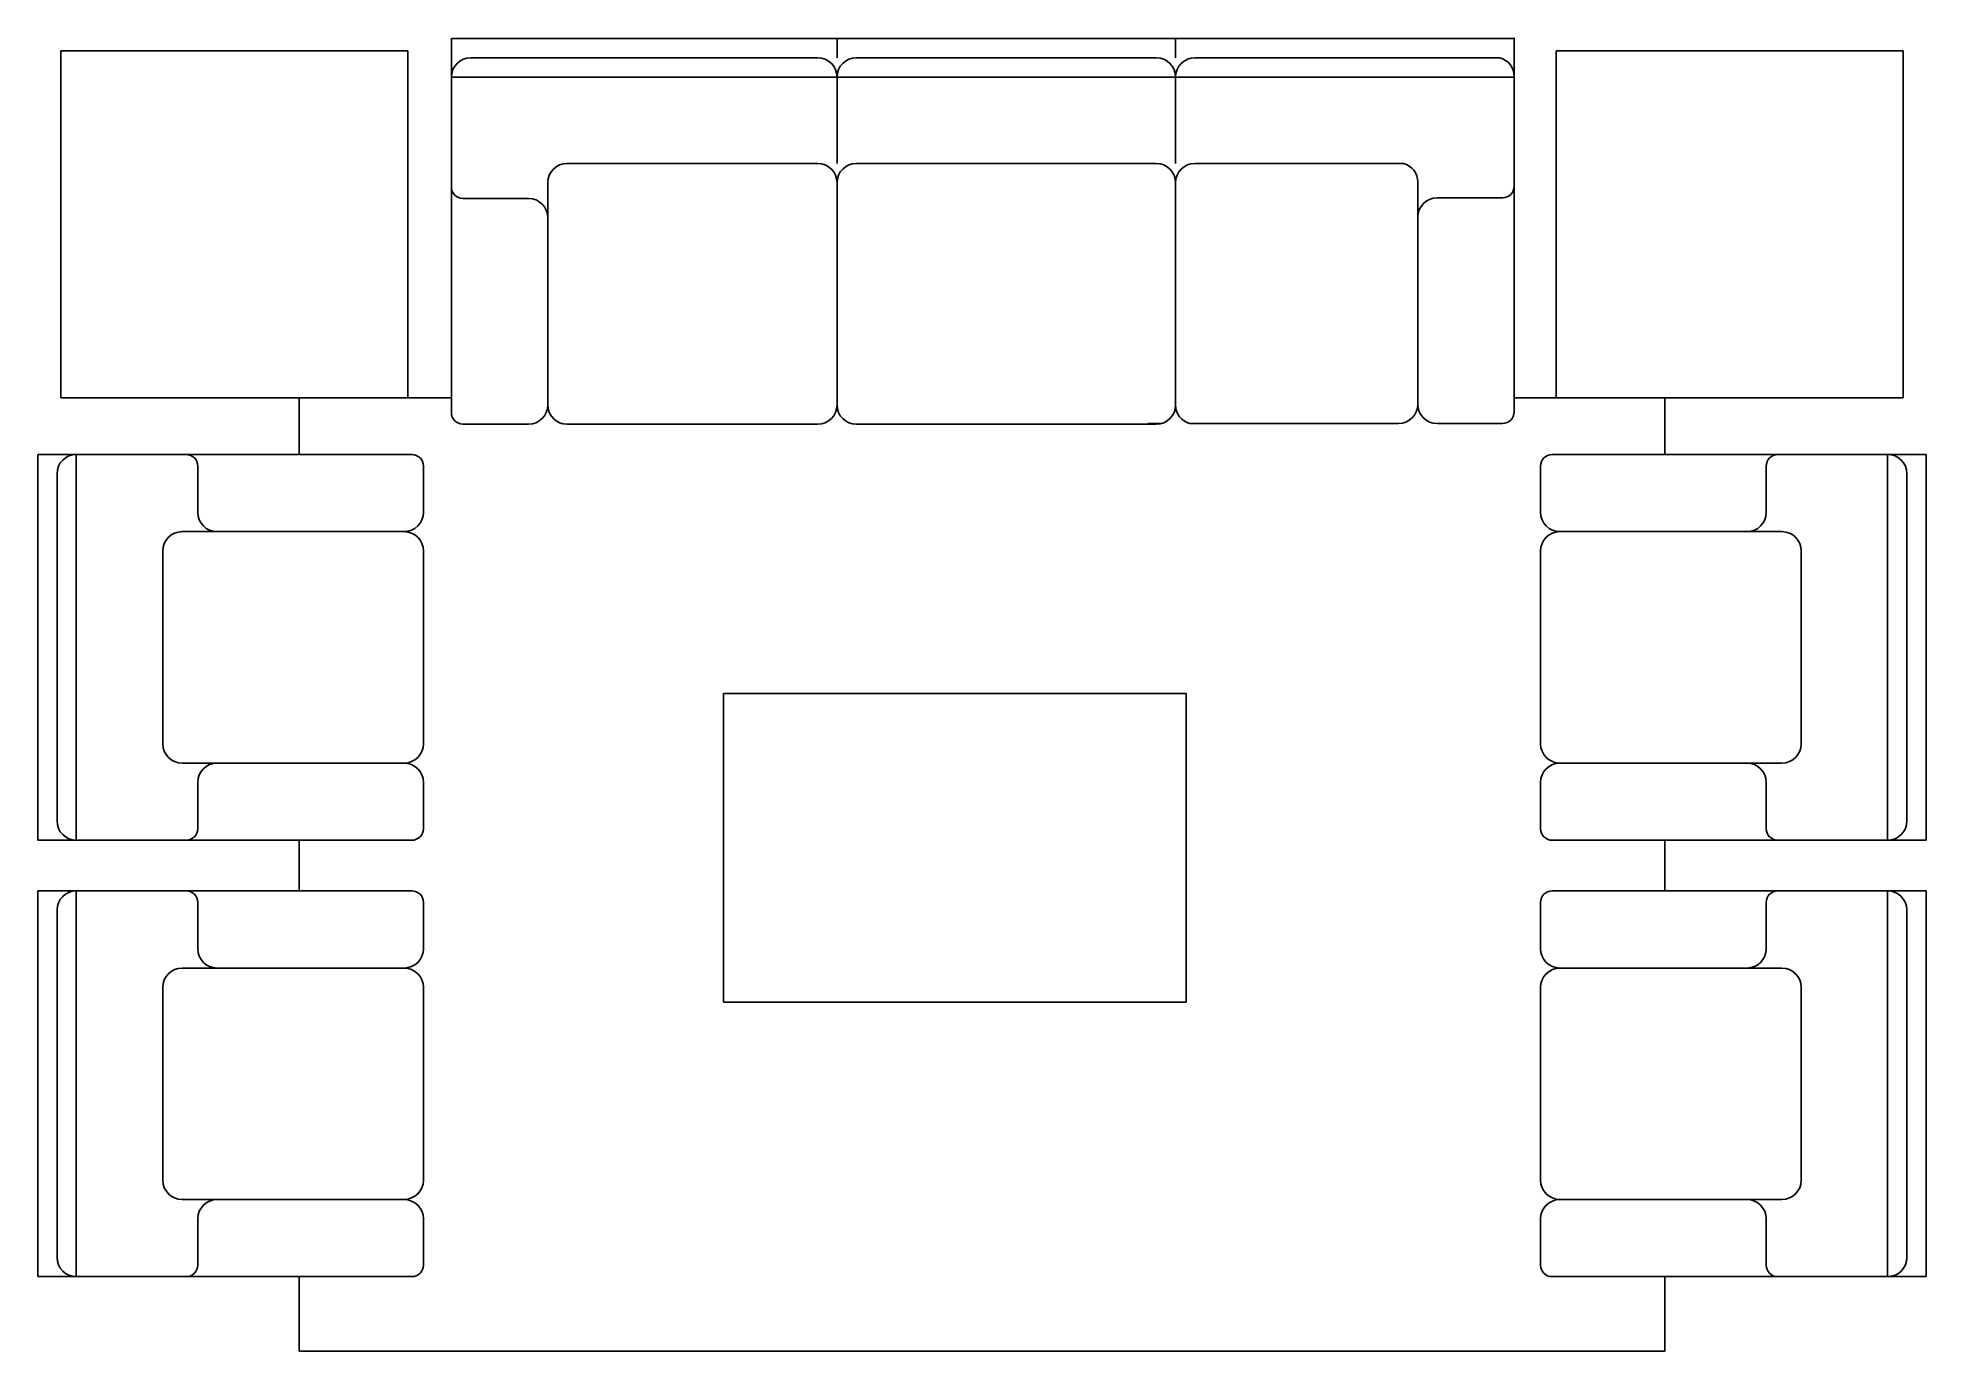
# Model space of a CAD drawing. Extents: x -0.06 to 4.84, y -3.37 to 0.03.
import ezdxf

# ---------------------------------------------------------------- set-up
doc = ezdxf.new("R2010")
doc.units = 0
doc.header["$MEASUREMENT"] = 0
doc.layers.add('A-MOBILIA', color=2, linetype='CONTINUOUS')

msp = doc.modelspace()

# ---------------------------------------------------------------- linework, layer by layer
at = {"layer": 'A-MOBILIA'}
for p, q in [((0.9, 0), (0, 0)), ((0, 0), (0, -0.9)), ((0.9, -0.9), (0.9, 0)), ((1.0131, 0.0318), (2.0131, 0.0318)), ((1.0131, -0.0682), (1.0131, 0.0318)), ((3.769, 0.0318), (2.0131, 0.0318)), ((2.0131, -0.0182), (2.0131, 0.0318)), ((2.0131, -0.0182), (2.0131, 0.0318)), ((2.891, -0.0182), (2.891, 0.0318)), ((2.891, -0.0182), (2.891, 0.0318)), ((3.769, -0.0665), (3.769, 0.0335)), ((3.8781, -0.9), (3.8781, 0)), ((3.8781, 0), (4.7781, 0)), ((4.7781, 0), (4.7781, -0.9)), ((1.0631, -0.0182), (1.9631, -0.0182)), ((2.0631, -0.0182), (2.841, -0.0182)), ((2.941, -0.0182), (3.7318, -0.0182)), ((1.0131, -0.353), (1.0131, -0.0682)), ((2.0131, -0.2923), (2.0131, -0.0682)), ((2.0131, -0.2923), (2.0131, -0.0682)), ((2.891, -0.2923), (2.891, -0.0682)), ((2.891, -0.2923), (2.891, -0.0682)), ((3.769, -0.3514), (3.769, -0.0665)), ((1.3131, -0.2923), (1.9631, -0.2923)), ((2.0631, -0.2923), (2.841, -0.2923)), ((2.941, -0.2923), (3.4818, -0.2923)), ((1.2631, -0.9182), (1.2631, -0.3423)), ((2.0131, -0.9182), (2.0131, -0.3423)), ((2.0131, -0.9182), (2.0131, -0.3423)), ((2.891, -0.9182), (2.891, -0.3423)), ((2.891, -0.9182), (2.891, -0.3423)), ((3.519, -0.9165), (3.519, -0.3406)), ((1.0131, -0.9382), (1.0131, -0.353)), ((1.0431, -0.383), (1.2131, -0.383)), ((3.739, -0.3814), (3.569, -0.3814)), ((3.769, -0.9365), (3.769, -0.3514)), ((0.9, -0.9), (0, -0.9)), ((0.618, -1.0467), (0.618, -0.9)), ((0.9, -0.9), (1.0131, -0.9)), ((3.769, -0.9), (3.8781, -0.9)), ((3.8781, -0.9), (4.7781, -0.9)), ((4.1601, -1.0467), (4.1601, -0.9)), ((1.0431, -0.9682), (1.2131, -0.9682)), ((1.3131, -0.9682), (1.9631, -0.9682)), ((2.0631, -0.9682), (2.841, -0.9682)), ((2.8539, -0.9665), (2.819, -0.9665)), ((3.469, -0.9665), (2.9282, -0.9665)), ((3.739, -0.9665), (3.569, -0.9665)), ((0.0405, -1.0467), (-0.0595, -1.0467)), ((0.3254, -1.0467), (0.0405, -1.0467)), ((0.9105, -1.0467), (0.3254, -1.0467)), ((0.3554, -1.0767), (0.3554, -1.1967)), ((0.9405, -1.0767), (0.9405, -1.1967)), ((3.8375, -1.0767), (3.8375, -1.1967)), ((3.8675, -1.0467), (4.4527, -1.0467)), ((4.4227, -1.0767), (4.4227, -1.1967)), ((4.4527, -1.0467), (4.7375, -1.0467)), ((4.7375, -1.0467), (4.8375, -1.0467)), ((0.8905, -1.2467), (0.3146, -1.2467)), ((3.8875, -1.2467), (4.4635, -1.2467)), ((1.7183, -1.6664), (2.9183, -1.6664)), ((1.7183, -2.4664), (1.7183, -1.6664)), ((2.9183, -1.6664), (2.9183, -2.4664)), ((0.8905, -1.8467), (0.3146, -1.8467)), ((3.8875, -1.8467), (4.4635, -1.8467)), ((0.3554, -2.0167), (0.3554, -1.8967)), ((0.9405, -2.0167), (0.9405, -1.8967)), ((3.8375, -2.0167), (3.8375, -1.8967)), ((4.4227, -2.0167), (4.4227, -1.8967)), ((0.0405, -2.0467), (-0.0595, -2.0467)), ((0.3254, -2.0467), (0.0405, -2.0467)), ((0.9105, -2.0467), (0.3254, -2.0467)), ((0.618, -2.178), (0.618, -2.0467)), ((3.8675, -2.0467), (4.4527, -2.0467)), ((4.1601, -2.178), (4.1601, -2.0467)), ((4.4527, -2.0467), (4.7375, -2.0467)), ((4.7375, -2.0467), (4.8375, -2.0467)), ((0.0405, -2.178), (-0.0595, -2.178)), ((0.3254, -2.178), (0.0405, -2.178)), ((0.9105, -2.178), (0.3254, -2.178)), ((3.8675, -2.178), (4.4527, -2.178)), ((4.4527, -2.178), (4.7375, -2.178)), ((4.7375, -2.178), (4.8375, -2.178)), ((0.3554, -2.208), (0.3554, -2.328)), ((0.9405, -2.208), (0.9405, -2.328)), ((3.8375, -2.208), (3.8375, -2.328)), ((4.4227, -2.208), (4.4227, -2.328)), ((0.8905, -2.378), (0.3146, -2.378)), ((3.8875, -2.378), (4.4635, -2.378)), ((2.9183, -2.4664), (1.7183, -2.4664)), ((0.8905, -2.978), (0.3146, -2.978)), ((3.8875, -2.978), (4.4635, -2.978)), ((0.3554, -3.148), (0.3554, -3.028)), ((0.9405, -3.148), (0.9405, -3.028)), ((3.8375, -3.148), (3.8375, -3.028)), ((4.4227, -3.148), (4.4227, -3.028)), ((0.0405, -3.178), (-0.0595, -3.178)), ((0.3254, -3.178), (0.0405, -3.178)), ((0.9105, -3.178), (0.3254, -3.178)), ((0.618, -3.178), (0.618, -3.3713)), ((3.8675, -3.178), (4.4527, -3.178)), ((4.1601, -3.178), (4.1601, -3.3713)), ((4.4527, -3.178), (4.7375, -3.178)), ((4.7375, -3.178), (4.8375, -3.178)), ((0.618, -3.3713), (4.1601, -3.3713))]:
    msp.add_line(p, q, dxfattribs=at)
for points in [[(1.0131, -0.0682), (2.0131, -0.0682), (2.891, -0.0682)], [(2.891, -0.0682), (3.769, -0.0682)], [(-0.0595, -2.0467), (-0.0595, -1.5467), (-0.0595, -1.0467)], [(0.0405, -2.0467), (0.0405, -1.5467), (0.0405, -1.0467)], [(4.7375, -2.0467), (4.7375, -1.5467), (4.7375, -1.0467)], [(4.8375, -2.0467), (4.8375, -1.5467), (4.8375, -1.0467)], [(-0.0095, -1.0967), (-0.0095, -1.5467), (-0.0095, -1.9967)], [(4.7875, -1.0967), (4.7875, -1.5467), (4.7875, -1.9967)], [(0.2646, -1.7967), (0.2646, -1.5467), (0.2646, -1.2967)], [(0.9405, -1.2967), (0.9405, -1.5467), (0.9405, -1.7967)], [(3.8375, -1.2967), (3.8375, -1.5467), (3.8375, -1.7967)], [(4.5135, -1.7967), (4.5135, -1.5467), (4.5135, -1.2967)], [(-0.0595, -3.178), (-0.0595, -2.678), (-0.0595, -2.178)], [(0.0405, -3.178), (0.0405, -2.678), (0.0405, -2.178)], [(4.7375, -3.178), (4.7375, -2.678), (4.7375, -2.178)], [(4.8375, -3.178), (4.8375, -2.678), (4.8375, -2.178)], [(-0.0095, -2.228), (-0.0095, -2.678), (-0.0095, -3.128)], [(4.7875, -2.228), (4.7875, -2.678), (4.7875, -3.128)], [(0.2646, -2.928), (0.2646, -2.678), (0.2646, -2.428)], [(0.9405, -2.428), (0.9405, -2.678), (0.9405, -2.928)], [(3.8375, -2.428), (3.8375, -2.678), (3.8375, -2.928)], [(4.5135, -2.928), (4.5135, -2.678), (4.5135, -2.428)]]:
    msp.add_lwpolyline(points, dxfattribs=at)
for centre, radius, start, end in [((1.0631, -0.0682), 0.05, 90, 180), ((1.9631, -0.0682), 0.05, 0, 90), ((2.0631, -0.0682), 0.05, 90, 180), ((2.841, -0.0682), 0.05, 0, 90), ((2.941, -0.0682), 0.05, 90, 180), ((3.719, -0.0665), 0.05, 0, 75.1419), ((1.3131, -0.3423), 0.05, 90, 180), ((1.9631, -0.3423), 0.05, 0, 90), ((2.0631, -0.3423), 0.05, 90, 180), ((2.841, -0.3423), 0.05, 0, 90), ((2.941, -0.3423), 0.05, 90, 180), ((3.469, -0.3406), 0.05, 0, 75.1419), ((1.0431, -0.353), 0.03, 180, 270), ((1.2131, -0.433), 0.05, 0, 90), ((3.569, -0.4314), 0.05, 90, 180), ((3.739, -0.3514), 0.03, 270, 0), ((1.2131, -0.9182), 0.05, 270, 0), ((1.3131, -0.9182), 0.05, 180, 270), ((1.9631, -0.9182), 0.05, 270, 0), ((2.0631, -0.9182), 0.05, 180, 270), ((2.841, -0.9182), 0.05, 270, 0), ((2.941, -0.9182), 0.05, 180, 255.1419), ((3.469, -0.9165), 0.05, 270, 0), ((3.569, -0.9165), 0.05, 180, 270), ((1.0431, -0.9382), 0.03, 180, 270), ((3.739, -0.9365), 0.03, 270, 0), ((0.0405, -1.0967), 0.05, 90, 180), ((0.3254, -1.0767), 0.03, 0, 90), ((0.9105, -1.0767), 0.03, 0, 90), ((3.8675, -1.0767), 0.03, 90, 180), ((4.4527, -1.0767), 0.03, 90, 180), ((4.7375, -1.0967), 0.05, 0, 90), ((0.4054, -1.1967), 0.05, 180, 270), ((0.8905, -1.1967), 0.05, 270, 0), ((3.8875, -1.1967), 0.05, 180, 270), ((4.3727, -1.1967), 0.05, 270, 0), ((0.3146, -1.2967), 0.05, 90, 180), ((0.8905, -1.2967), 0.05, 0, 90), ((3.8875, -1.2967), 0.05, 90, 180), ((4.4635, -1.2967), 0.05, 0, 90), ((0.3146, -1.7967), 0.05, 180, 270), ((0.8905, -1.7967), 0.05, 270, 0), ((3.8875, -1.7967), 0.05, 180, 270), ((4.4635, -1.7967), 0.05, 270, 360), ((0.4054, -1.8967), 0.05, 90, 180), ((0.8905, -1.8967), 0.05, 0, 90), ((3.8875, -1.8967), 0.05, 90, 180), ((4.3727, -1.8967), 0.05, 0, 90), ((0.0405, -1.9967), 0.05, 180, 270), ((4.7375, -1.9967), 0.05, 270, 0), ((0.3254, -2.0167), 0.03, 270, 0), ((0.9105, -2.0167), 0.03, 270, 0), ((3.8675, -2.0167), 0.03, 180, 270), ((4.4527, -2.0167), 0.03, 180, 270), ((0.0405, -2.228), 0.05, 90, 180), ((0.3254, -2.208), 0.03, 0, 90), ((0.9105, -2.208), 0.03, 0, 90), ((3.8675, -2.208), 0.03, 90, 180), ((4.4527, -2.208), 0.03, 90, 180), ((4.7375, -2.228), 0.05, 0, 90), ((0.4054, -2.328), 0.05, 180, 270), ((0.8905, -2.328), 0.05, 270, 0), ((3.8875, -2.328), 0.05, 180, 270), ((4.3727, -2.328), 0.05, 270, 0), ((0.3146, -2.428), 0.05, 90, 180), ((0.8905, -2.428), 0.05, 0, 90), ((3.8875, -2.428), 0.05, 90, 180), ((4.4635, -2.428), 0.05, 0, 90), ((0.3146, -2.928), 0.05, 180, 270), ((0.8905, -2.928), 0.05, 270, 0), ((3.8875, -2.928), 0.05, 180, 270), ((4.4635, -2.928), 0.05, 270, 360), ((0.4054, -3.028), 0.05, 90, 180), ((0.8905, -3.028), 0.05, 0, 90), ((3.8875, -3.028), 0.05, 90, 180), ((4.3727, -3.028), 0.05, 0, 90), ((0.0405, -3.128), 0.05, 180, 270), ((4.7375, -3.128), 0.05, 270, 0), ((0.3254, -3.148), 0.03, 270, 0), ((0.9105, -3.148), 0.03, 270, 0), ((3.8675, -3.148), 0.03, 180, 270), ((4.4527, -3.148), 0.03, 180, 270)]:
    msp.add_arc(centre, radius, start, end, dxfattribs=at)

doc.saveas('drawing.dxf')
